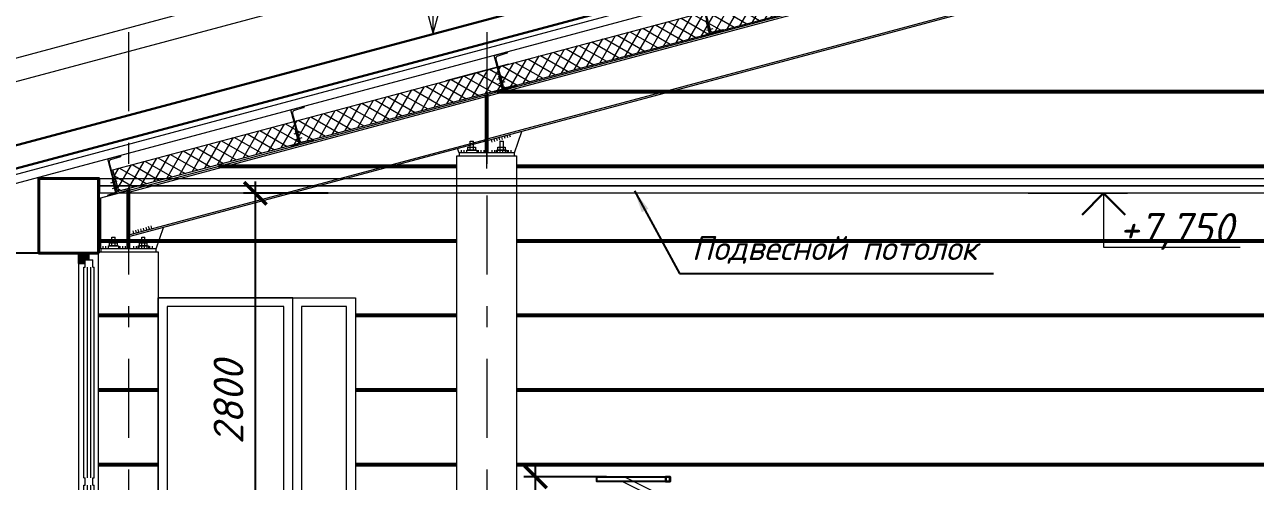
# Model space of a CAD drawing. Header units: millimetres. Extents: x -6419137 to 687965, y -598396 to 179722.
# Drawn here: x 638404 to 646647, y 85840 to 88900 of the extents above; entities that cross this region are included whole.
import ezdxf
from ezdxf.enums import TextEntityAlignment as Align

# ---------------------------------------------------------------- set-up
doc = ezdxf.new("R2010")
doc.units = ezdxf.units.MM
doc.header["$MEASUREMENT"] = 0
doc.linetypes.add('CENTER', pattern=[2, 1.25, -0.25, 0.25, -0.25])
doc.linetypes.add('Штрихштриховая', pattern=[10936.110735, 5291.666508, -2116.666555, 1411.111116, -2116.666555])
for name, color, linetype, lineweight in [('k_ Металл', 5, 'Continuous', 40), ('Арматура', 72, 'Continuous', 50), ('Двери ArchiCAD', 7, 'Continuous', 0), ('лестницы_Ном._пера__96', 7, 'Continuous', 13), ('Окна ArchiCAD_Ном._пера__96', 7, 'Continuous', 5), ('оси_Ном._пера__96', 7, 'Continuous', 5), ('отделка', 220, 'Continuous', 0), ('стены наруж_Ном._пера__99', 7, 'Continuous', 40), ('текст_Ном._пера__1', 7, 'Continuous', 25), ('текст_Ном._пера__96', 7, 'Continuous', 5), ('чертеж_Ном._пера__91', 250, 'Continuous', 5), ('чертеж_Ном._пера__96', 7, 'Continuous', 13), ('чертеж_Ном._пера__98', 7, 'Continuous', 35), ('Штриховка', 7, 'Continuous', 5)]:
    doc.layers.add(name, color=color, linetype=linetype, lineweight=lineweight)
doc.layers.add('Конструкции', color=7, linetype='Continuous', lineweight=5, true_color=0x0000e6)
for name, color, linetype in [('крыша', 7, 'Continuous'), ('Окна ArchiCAD', 7, 'Continuous'), ('оси', 7, 'Continuous'), ('размеры', 7, 'Continuous'), ('текст', 7, 'Continuous'), ('чертеж', 7, 'Continuous')]:
    doc.layers.add(name, color=color, linetype=linetype)
doc.styles.get("Standard").update_dxf_attribs({"font": 'isocpeui.ttf'})
doc.styles.add('СГЕНЕРИР_СТИЛЬ_1', font='gost_2_304-81_type.ttf')
doc.dimstyles.get("Standard").update_dxf_attribs({"dimtxt": 150, "dimasz": 100, "dimexe": 100, "dimexo": 100, "dimgap": 80, "dimtad": 1, "dimtoh": 1, "dimdec": 0, "dimzin": 0, "dimdsep": 46, "dimtxsty": 'Standard', "dimblk": 'ARCHTICK', "dimblk2": 'ARCHTICK', "dimcen": 0.09, "dimdle": 100, "dimadec": 0, "dimazin": 0, "dimtfac": 1, "dimtdec": 0, "dimtofl": 0, "dimtmove": 0, "dimatfit": 3, "dimfxl": 1, "dimtolj": 1, "dimtzin": 0, "dimarcsym": 0})
doc.dimstyles.new('STEP', dxfattribs={"dimtxt": 200, "dimasz": 150, "dimexe": 80, "dimexo": 80, "dimgap": 80, "dimtad": 1, "dimdec": 0, "dimzin": 0, "dimdsep": 46, "dimtxsty": 'Standard', "dimblk": 'ARCHTICK', "dimcen": 150, "dimdle": 80, "dimadec": 0, "dimazin": 0, "dimtfac": 1, "dimtdec": 0, "dimtofl": 0, "dimtmove": 1, "dimatfit": 3, "dimfxl": 1, "dimtolj": 1, "dimtzin": 0, "dimarcsym": 0})

# ---------------------------------------------------------------- blocks, each defined once
blk = doc.blocks.new('Стандартный маркер сетки[17]_3', base_point=(114347.3, 2539.6))
at = {"layer": 'оси_Ном._пера__96', "linetype": 'Штрихштриховая', "ltscale": 0.1}
blk.add_line((114347.3, 8601.8), (114347.3, -2142), dxfattribs=at)
at = {"layer": 'оси_Ном._пера__96', "style": 'СГЕНЕРИР_СТИЛЬ_1'}
blk.add_attdef('AC_MarkerText_1', text='', height=350, rotation=360, dxfattribs=at).set_placement((114208.2, -3811.7), align=Align.BOTTOM_LEFT)
blk = doc.blocks.new('Линия_3_3', base_point=(116811.5, 8232.6))
at = {"layer": 'текст_Ном._пера__96', "linetype": 'Continuous'}
for q in [(116811.5, 11413.2), (116761.5, 8419.2), (116861.5, 8419.2)]:
    blk.add_line((116811.5, 8232.6), q, dxfattribs=at)
blk = doc.blocks.new('_ArchTick')
at = {"color": 0, "linetype": 'ByBlock', "const_width": 0.15}
blk.add_lwpolyline([(-0.5, -0.5), (0.5, 0.5)], dxfattribs=at)
blk = doc.blocks.new('*D817')
at = {"color": 0, "lineweight": -2, "transparency": 16777216}
for p, q in [((-3434.3, 2987.7), (-3434.3, 4047.7)), ((-2958.7, 3967.7), (-3514.3, 3967.7)), ((-2958.7, 3067.7), (-3514.3, 3067.7))]:
    blk.add_line(p, q, dxfattribs=at)
at = {"layer": 'Defpoints', "color": 0, "transparency": 16777216}
for p in [(-3434.3, 3967.7), (-2908.7, 3967.7), (-2908.7, 3067.7)]:
    blk.add_point(p, dxfattribs=at)
at = {"color": 0, "lineweight": -2, "transparency": 16777216, "xscale": 150, "yscale": 150, "zscale": 150}
for p, rotation in [((-3434.3, 3967.7), 90), ((-3434.3, 3067.7), 270)]:
    blk.add_blockref('_ArchTick', p, dxfattribs=dict(at, rotation=rotation))
at = {"color": 0, "transparency": 16777216, "insert": (-3614.3, 3517.7), "char_height": 200, "attachment_point": 5, "rotation": 90}
blk.add_mtext('\\A1;900', dxfattribs=at)
blk = doc.blocks.new('Элемент разреза_21_1')
at = {"layer": 'Окна ArchiCAD_Ном._пера__96', "linetype": 'Continuous', "true_color": 0x33ccff}
for points in [[(63482.2, 7305), (63482.2, 7350), (63412.2, 7350), (63412.2, 7280), (63457.2, 7280), (63457.2, 7305)], [(63457.2, 5020), (63412.2, 5020), (63412.2, 4950), (63482.2, 4950), (63482.2, 4995), (63457.2, 4995)]]:
    blk.add_hatch(color=140, dxfattribs=at).paths.add_polyline_path(points)
at = {"layer": 'Окна ArchiCAD_Ном._пера__96', "linetype": 'Continuous'}
for p, q in [((63412.2, 7350), (63412.2, 5020)), ((63545.7, 4950), (63545.7, 7350))]:
    blk.add_line(p, q, dxfattribs=at)
at = {"layer": 'Окна ArchiCAD_Ном._пера__96', "color": 140, "linetype": 'Continuous', "true_color": 0x33ccff}
for p, q in [((63412.2, 7350), (63482.2, 7350)), ((63412.2, 7280), (63412.2, 7350)), ((63482.2, 7305), (63482.2, 7350)), ((63412.2, 7280), (63457.2, 7280)), ((63447.2, 7255), (63457.2, 7255)), ((63447.2, 5845), (63447.2, 7255)), ((63457.2, 7255), (63457.2, 7305)), ((63457.2, 7305), (63507.2, 7305)), ((63457.2, 7280), (63457.2, 7305)), ((63457.2, 7305), (63482.2, 7305)), ((63472.2, 5845), (63472.2, 7255)), ((63492.2, 7255), (63492.2, 5845)), ((63507.2, 7255), (63507.2, 7305)), ((63507.2, 7255), (63517.2, 7255)), ((63517.2, 5845), (63517.2, 7255)), ((63447.2, 5845), (63457.2, 5845)), ((63447.2, 5795), (63457.2, 5795)), ((63447.2, 5045), (63447.2, 5795)), ((63457.2, 5795), (63457.2, 5845)), ((63472.2, 5045), (63472.2, 5795)), ((63492.2, 5795), (63492.2, 5045)), ((63507.2, 5795), (63507.2, 5845)), ((63507.2, 5845), (63517.2, 5845)), ((63507.2, 5795), (63517.2, 5795)), ((63517.2, 5045), (63517.2, 5795)), ((63447.2, 5045), (63457.2, 5045)), ((63457.2, 4995), (63457.2, 5045)), ((63507.2, 4995), (63507.2, 5045)), ((63507.2, 5045), (63517.2, 5045)), ((63412.2, 5020), (63457.2, 5020)), ((63412.2, 4950), (63412.2, 5020)), ((63457.2, 4995), (63457.2, 5020)), ((63457.2, 4995), (63507.2, 4995)), ((63457.2, 4995), (63482.2, 4995)), ((63482.2, 4950), (63482.2, 4995))]:
    blk.add_line(p, q, dxfattribs=at)
at = {"layer": 'Окна ArchiCAD_Ном._пера__96', "linetype": 'Continuous'}
blk.add_lwpolyline([(63545.7, 7350), (63412.2, 7350)], dxfattribs=at)
blk = doc.blocks.new('*D827')
at = {"layer": 'Defpoints', "color": 0, "transparency": 16777216}
for p in [(637620.4, 87369.8), (638774.4, 87369.8), (638315.6, 84969.8)]:
    blk.add_point(p, dxfattribs=at)
at = {"layer": 'размеры', "color": 0, "lineweight": -2, "transparency": 16777216}
for p, q in [((638724.4, 87369.8), (637540.4, 87369.8)), ((637620.4, 84889.8), (637620.4, 87449.8)), ((638265.6, 84969.8), (637540.4, 84969.8))]:
    blk.add_line(p, q, dxfattribs=at)
at = {"layer": 'размеры', "color": 0, "lineweight": -2, "transparency": 16777216, "xscale": 150, "yscale": 150, "zscale": 150}
for p, rotation in [((637620.4, 87369.8), 90), ((637620.4, 84969.8), 270)]:
    blk.add_blockref('_ArchTick', p, dxfattribs=dict(at, rotation=rotation))
at = {"layer": 'размеры', "color": 0, "transparency": 16777216, "insert": (637440.4, 86169.8), "char_height": 200, "attachment_point": 5, "rotation": 90}
blk.add_mtext('\\A1;2400', dxfattribs=at)
blk = doc.blocks.new('*D829')
at = {"layer": 'Defpoints', "color": 0, "transparency": 16777216}
for p in [(639949.5, 87769.8), (640486.3, 87769.8), (639828.4, 84969.8)]:
    blk.add_point(p, dxfattribs=at)
at = {"layer": 'размеры', "color": 0, "lineweight": -2, "transparency": 16777216}
for p, q in [((639949.5, 84889.8), (639949.5, 87849.8)), ((640436.3, 87769.8), (639869.5, 87769.8)), ((639878.4, 84969.8), (640029.5, 84969.8))]:
    blk.add_line(p, q, dxfattribs=at)
at = {"layer": 'размеры', "color": 0, "lineweight": -2, "transparency": 16777216, "xscale": 150, "yscale": 150, "zscale": 150}
for p, rotation in [((639949.5, 87769.8), 90), ((639949.5, 84969.8), 270)]:
    blk.add_blockref('_ArchTick', p, dxfattribs=dict(at, rotation=rotation))
at = {"layer": 'размеры', "color": 0, "transparency": 16777216, "insert": (639769.5, 86369.8), "char_height": 200, "attachment_point": 5, "rotation": 90}
blk.add_mtext('\\A1;2800', dxfattribs=at)
blk = doc.blocks.new('Отметка высоты (ГОСТ)[26]_3', base_point=(115341, -142))
at = {"layer": 'чертеж_Ном._пера__91', "linetype": 'Continuous'}
for p, q in [((115341, -142), (115341, 308)), ((115341, 308), (116483, 308)), ((114709, -142), (115541, -142))]:
    blk.add_line(p, q, dxfattribs=at)
at = {"layer": 'чертеж_Ном._пера__98', "linetype": 'Continuous', "lineweight": 30}
for q in [(115161, 38), (115521, 38)]:
    blk.add_line((115341, -142), q, dxfattribs=at)
blk = doc.blocks.new('*U591')
for points in [[(0, -0.5), (0, 0.5)], [(1, -0.5), (1, 0.5)], [(2, -0.5), (2, 0.5)], [(3, -0.5), (3, 0.5)], [(4, -0.5), (4, 0.5)], [(5, -0.5), (5, 0.5)], [(6, -0.5), (6, 0.5)], [(7, -0.5), (7, 0.5)]]:
    blk.add_lwpolyline(points)
blk = doc.blocks.new('*U594')
for points in [[(0, -0.5), (0, 0.5)], [(1, -0.5), (1, 0.5)], [(2, -0.5), (2, 0.5)], [(3, -0.5), (3, 0.5)], [(4, -0.5), (4, 0.5)], [(5, -0.5), (5, 0.5)], [(6, -0.5), (6, 0.5)], [(7, -0.5), (7, 0.5)]]:
    blk.add_lwpolyline(points)
blk = doc.blocks.new('*U590')
for points in [[(0, -0.5), (0, 0.5)], [(1, -0.5), (1, 0.5)], [(2, -0.5), (2, 0.5)]]:
    blk.add_lwpolyline(points)
blk = doc.blocks.new('*U592')
for points in [[(0, -0.5), (0, 0.5)], [(1, -0.5), (1, 0.5)]]:
    blk.add_lwpolyline(points)
blk = doc.blocks.new('*U595')
for p, q in [((0, 0), (0, 240)), ((0, 240), (90, 240)), ((5.6, 22), (5.6, 218)), ((86.2, 231.8), (15.6, 228.5)), ((90, 240), (90, 235.8)), ((90, 0), (0, 0)), ((86.2, 8.2), (15.6, 11.5)), ((90, 4.2), (90, 0))]:
    blk.add_line(p, q)
for centre, radius, start, end in [((16.1, 218), 10.5, 92.70236, 180), ((86, 235.8), 4, 272.70236, 360), ((16.1, 22), 10.5, 180, 267.29764), ((86, 4.2), 4, 0, 87.29764)]:
    blk.add_arc(centre, radius, start, end)
blk = doc.blocks.new('*U593')
at = {"color": 0, "linetype": 'ByBlock', "lineweight": -2}
for p, q in [((-6, 16), (-6, 96.7)), ((0, 100), (-2.7, 100)), ((0, 0), (0, 100)), ((-63, 0), (-63, 2.7)), ((-63, 0), (0, 0)), ((-59.7, 6), (-16, 6))]:
    blk.add_line(p, q, dxfattribs=at)
for centre, radius, start, end in [((-2.7, 96.7), 3.3, 89.04503, 179.97781), ((-59.7, 2.7), 3.3, 90, 180), ((-16, 16), 10, 270, 0)]:
    blk.add_arc(centre, radius, start, end, dxfattribs=at)
blk = doc.blocks.new('A$C428040DE')
at = {"layer": 'Штриховка', "lineweight": 0}
h = blk.add_hatch(dxfattribs=at)
h.set_pattern_fill('ANSI37', color=52, scale=500, angle=105)
h.set_pattern_definition([(150, (-131822.28, -124100.3), (-31.25, -54.126588), []), (240, (-131822.28, -124100.3), (54.126588, -31.25), [])])
h.paths.add_polyline_path([(680, 903.1), (680, 1059.2), (-7413.9, -1102.1), (-7374.5, -1245.5), (-5316.9, -698)])
h.paths.add_polyline_path([(913.1, 1121.4), (913.1, 965.3), (1090.1, 1012.6), (1090.1, 1168.7)])
at = {"layer": 'k_ Металл', "lineweight": 0}
for points in [[(-3395.6, -157.3), (-3438.8, -170)], [(-4798.5, -485), (-4841.6, -497.7)], [(-4788.7, -513.9), (-4831.9, -526.6)], [(-6159.8, -849.7), (-6203, -862.4)], [(-6147.6, -887.8), (-6190.8, -900.5)]]:
    blk.add_lwpolyline(points, dxfattribs=at)
at = {"layer": 'Конструкции', "linetype": 'Continuous', "lineweight": 0, "ltscale": 5}
for p, q in [((1090.1, 996.5), (-4900.9, -609.1)), ((1090.1, 710), (-4900.9, -895.6)), ((1090.1, 699.6), (-4900.9, -905.9)), ((-4918.9, -614), (-7300.9, -1252.4)), ((-4918.9, -900.4), (-7300.9, -1538.7)), ((-4918.9, -910.7), (-7300.9, -1549.1))]:
    blk.add_line(p, q, dxfattribs=at)
at = {"layer": 'Конструкции', "lineweight": 0}
for p, q in [((-4918.9, -989.6), (-4918.9, -599.9)), ((-4909.9, -989.6), (-4909.9, -597.2)), ((-4900.9, -989.6), (-4900.9, -594.7)), ((-5021, -969.6), (-5021, -909.6)), ((-5021, -909.6), (-4998.8, -909.6)), ((-4998.8, -969.6), (-4998.8, -909.6)), ((-4821, -969.6), (-4821, -909.6)), ((-4821, -909.6), (-4798.8, -909.6)), ((-4798.8, -969.6), (-4798.8, -909.6)), ((-7318.9, -1632.3), (-7318.9, -1242.9)), ((-7309.9, -1632.3), (-7309.9, -1240.5)), ((-7300.9, -1632.3), (-7300.9, -1238.1)), ((-7421, -1612.3), (-7421, -1552.3)), ((-7421, -1552.3), (-7398.8, -1552.3)), ((-7398.8, -1612.3), (-7398.8, -1552.3)), ((-7221, -1612.3), (-7221, -1552.3)), ((-7221, -1552.3), (-7198.8, -1552.3)), ((-7198.8, -1612.3), (-7198.8, -1552.3))]:
    blk.add_line(p, q, dxfattribs=at)
at = {"layer": 'Конструкции', "linetype": 'Continuous', "lineweight": 0, "ltscale": 5}
blk.add_lwpolyline([(1090.1, 1259.3), (-8093.9, -1201.9), (-8109.4, -1143.9), (1090.1, 1321.4)], dxfattribs=at)
at = {"layer": 'Конструкции', "lineweight": 0}
for points in [[(-7495, -1632.3), (-7495, -1290.1), (1090.1, 1010.7)], [(-4724.8, -989.6), (-4674.7, -845.2)], [(-5095, -989.6), (-5105.1, -960.6)], [(-7387.4, -1178.3), (-7430.6, -1191)], [(-7375.2, -1216.4), (-7418.4, -1229.1)], [(-7124.8, -1632.3), (-7074.9, -1488.5)]]:
    blk.add_lwpolyline(points, dxfattribs=at)
for points in [[(-4975.9, -989.6), (-5043.9, -989.6), (-5043.9, -969.6), (-4975.9, -969.6)], [(-4985.9, -969.6), (-5035.9, -969.6), (-5035.9, -949.6), (-4985.9, -949.6)], [(-4775.9, -989.6), (-4843.9, -989.6), (-4843.9, -969.6), (-4775.9, -969.6)], [(-4785.9, -969.6), (-4835.9, -969.6), (-4835.9, -949.6), (-4785.9, -949.6)], [(-5095, -1009.6), (-4724.8, -1009.6), (-4724.8, -989.6), (-5095, -989.6)], [(-7495, -1652.3), (-7124.8, -1652.3), (-7124.8, -1632.3), (-7495, -1632.3)], [(-7375.9, -1632.3), (-7443.9, -1632.3), (-7443.9, -1612.3), (-7375.9, -1612.3)], [(-7385.9, -1612.3), (-7435.9, -1612.3), (-7435.9, -1592.3), (-7385.9, -1592.3)], [(-7175.9, -1632.3), (-7243.9, -1632.3), (-7243.9, -1612.3), (-7175.9, -1612.3)], [(-7185.9, -1612.3), (-7235.9, -1612.3), (-7235.9, -1592.3), (-7185.9, -1592.3)]]:
    blk.add_lwpolyline(points, close=True, dxfattribs=at)
at = {"layer": 'крыша', "color": 32, "lineweight": 9, "true_color": 0xb35900}
blk.add_lwpolyline([(-8172.6, -539.6), (935.6, 1897.9), (935.6, 2064.4), (-8211.4, -394.7), (-8172.6, -539.6)], dxfattribs=at)
at = {"layer": 'крыша', "color": 32, "lineweight": 30, "true_color": 0xb35900}
blk.add_lwpolyline([(-8172.5, -1123.3), (578.4, 1212.8), (578.4, 1369.2), (-8211.3, -977.9), (-8172.5, -1123.3)], dxfattribs=at)
at = {"layer": 'Штриховка', "color": 52, "lineweight": 0}
blk.add_lwpolyline([(-5314.6, -698), (-7374.5, -1245.5), (-7413.9, -1102.1), (1090.1, 1168.5), (1090.1, 1012.8), (-5316.6, -698)], dxfattribs=at)
at = {"layer": 'k_ Металл', "lineweight": 0, "rotation": 15}
for p in [(-3409.9, -195.2), (-4797.7, -567.3), (-6159.1, -932.1)]:
    blk.add_blockref('*U593', p, dxfattribs=at)
at = {"layer": 'Конструкции', "lineweight": 0, "rotation": 15}
for name, p in [('*U595', (-3409.9, -195.2)), ('*U595', (-4797.7, -567.3)), ('*U595', (-6159.1, -932.1)), ('*U595', (-7386.6, -1260.7)), ('*U593', (-7386.6, -1260.7))]:
    blk.add_blockref(name, p, dxfattribs=at)
at = {"layer": 'Конструкции', "lineweight": 0, "xscale": 18, "yscale": 18, "zscale": 18, "rotation": 15.22253172593851}
for p in [(-4876, -908.4), (-7276, -1520.1)]:
    blk.add_blockref('*U591', p, dxfattribs=at)
at = {"layer": 'Конструкции', "lineweight": 0, "xscale": 18, "yscale": 18, "zscale": 18}
for name, p in [('*U592', (-5079.2, -980.6)), ('*U590', (-4964.4, -980.6)), ('*U594', (-4873.4, -980.6)), ('*U592', (-7479.2, -1623.3)), ('*U590', (-7364.4, -1623.3)), ('*U594', (-7273.4, -1623.3))]:
    blk.add_blockref(name, p, dxfattribs=at)
blk = doc.blocks.new('A$C381E31AD')
for points in [[(-3023.9, 3968.2), (-2534.1, 3968.2), (-2534.1, 3937), (-3023.9, 3937)], [(-2534.1, 3968.2), (-2565, 3968.2), (-2565, 3937), (-2534.1, 3937)], [(-2536.3, 3966), (-2562.8, 3966), (-2562.8, 3939.2), (-2536.3, 3939.2)]]:
    blk.add_lwpolyline(points, close=True)
at = {"layer": 'лестницы_Ном._пера__96', "linetype": 'Continuous'}
blk.add_lwpolyline([(758.6, 2168.2), (-2841.4, 3968.2), (-3023.9, 3968.2), (-3023.9, 3937), (-2853.1, 3937), (743.8, 2138.6)], dxfattribs=at)
dim = blk.add_linear_dim(base=(-3434.3, 3967.7), p1=(-2908.7, 3067.7), p2=(-2908.7, 3967.7), angle=90, dimstyle='Standard', override={"dimtxt": 200, "dimasz": 150, "dimexe": 80, "dimexo": 50, "dimgap": 80, "dimtad": 1, "dimtih": 0, "dimdec": 0, "dimblk": 'ArchTick', "dimdle": 80, "dimtdec": 0, "dimtmove": 1})
dim.commit()
dim.dimension.update_dxf_attribs({"geometry": '*D817', "text_midpoint": (-3614.3, 3517.7)})

msp = doc.modelspace()

# ---------------------------------------------------------------- linework, layer by layer
at = {"layer": 'Арматура', "lineweight": 53}
for points in [[(641569.1, 88450.8), (647299.4, 88450.8)], [(639703.3, 87950.8), (641299.4, 87950.8)], [(641699.4, 87950.8), (647299.4, 87950.8)], [(638899.4, 87450.8), (641299.4, 87450.8)], [(641699.4, 87450.8), (647299.4, 87450.8)], [(639299.4, 86950.8), (638899.4, 86950.8)], [(641299.4, 86950.8), (640619.4, 86950.8)], [(647299.4, 86950.8), (641699.4, 86950.8)], [(639299.4, 86450.8), (638899.4, 86450.8)], [(641299.4, 86450.8), (640619.4, 86450.8)], [(647299.4, 86450.8), (641699.4, 86450.8)], [(639299.4, 85950.8), (638899.4, 85950.8)], [(641299.4, 85950.8), (640619.4, 85950.8)], [(647299.4, 85950.8), (641699.4, 85950.8)]]:
    msp.add_lwpolyline(points, dxfattribs=at)
at = {"layer": 'Двери ArchiCAD'}
msp.add_lwpolyline([(639299.4, 84969.8), (639299.4, 87069.8), (640619.4, 87069.8), (640619.4, 84969.8), (639299.4, 84969.8)], dxfattribs=at)
for points in [[(640199.7, 87069.8), (639299.4, 87069.8), (639299.4, 84969.8), (640199.7, 84969.8)], [(640140.8, 87010.9), (639358.4, 87010.9), (639358.4, 85478.8), (640140.8, 85478.8)], [(640560.5, 87010.9), (640259.7, 87010.9), (640259.7, 85478.8), (640560.5, 85478.8)]]:
    msp.add_lwpolyline(points, close=True, dxfattribs=at)
at = {"layer": 'Конструкции', "color": 5}
msp.add_lwpolyline([(641499.4, 87936.2), (641499.4, 88246.8)], dxfattribs=at)
at = {"layer": 'Конструкции'}
for points in [[(641699.4, 84973.3), (641299.4, 84973.3), (641299.4, 88019.8), (641699.4, 88019.8)], [(639299.4, 84950.8), (638899.4, 84950.8), (638899.4, 87376.8), (639299.4, 87376.8)]]:
    msp.add_lwpolyline(points, close=True, dxfattribs=at)
at = {"layer": 'отделка'}
msp.add_lwpolyline([(641643.9, 88634.4), (641225.3, 88522.6)], dxfattribs=at)
at = {"layer": 'отделка', "color": 0}
msp.add_lwpolyline([(638909, 87869.8), (647419.4, 87869.8), (647419.4, 87819.8), (638909, 87819.8)], close=True, dxfattribs=at)
at = {"layer": 'отделка', "color": 253, "true_color": 0xa3a3a3}
msp.add_lwpolyline([(638909, 87819.8), (647419.4, 87819.8), (647419.4, 87769.8), (638909, 87769.8)], close=True, dxfattribs=at)
at = {"layer": 'стены наруж_Ном._пера__99'}
msp.add_lwpolyline([(638899.4, 87369.8), (638499.4, 87369.8), (638499.4, 87869.2), (638899.4, 87869.2)], close=True, dxfattribs=at)

# ---------------------------------------------------------------- block references
at = {"layer": 'крыша'}
msp.add_blockref('A$C428040DE', (646409.3, 89029.5), dxfattribs=at)
at = {"layer": 'Окна ArchiCAD'}
msp.add_blockref('Элемент разреза_21_1', (575353.7, 80019.8), dxfattribs=at)
at = {"layer": 'оси', "color": 251, "linetype": 'Continuous', "lineweight": 13}
for p in [(639099.4, 82786.6), (641499.4, 82786.6)]:
    msp.add_blockref('Стандартный маркер сетки[17]_3', p, dxfattribs=at)
at = {"layer": 'размеры'}
msp.add_blockref('A$C381E31AD', (645260.8, 81902.1), dxfattribs=at)
at = {"layer": 'текст', "linetype": 'Continuous'}
msp.add_blockref('Линия_3_3', (641141, 88841.8), dxfattribs=at)
at = {"layer": 'чертеж', "linetype": 'Continuous', "xscale": -0.8, "yscale": 0.8, "zscale": 0.8, "rotation": 180}
msp.add_blockref('Отметка высоты (ГОСТ)[26]_3', (645630.6, 87769.8), dxfattribs=at)

# ---------------------------------------------------------------- texts
at = {"layer": 'текст_Ном._пера__1', "linetype": 'CENTER', "ltscale": 1000, "insert": (642872.1, 87297.4), "char_height": 160, "attachment_point": 7}
msp.add_mtext('Подвесной потолок', dxfattribs=at)
at = {"layer": 'чертеж_Ном._пера__96', "insert": (646499.6, 87390.9), "char_height": 200, "attachment_point": 9}
msp.add_mtext('+7,750', dxfattribs=at)

# ---------------------------------------------------------------- dimensions: what is measured, and where the dimension line sits
at = {"layer": 'размеры'}
for base, p1, p2, picture, middle in [((639949.5, 87769.8), (639828.4, 84969.8), (640486.3, 87769.8), '*D829', (639769.5, 86369.8)), ((637620.4, 87369.8), (638315.6, 84969.8), (638774.4, 87369.8), '*D827', (637440.4, 86169.8))]:
    dim = msp.add_linear_dim(base=base, p1=p1, p2=p2, angle=90, dimstyle='Standard', override={"dimtxt": 200, "dimasz": 150, "dimexe": 80, "dimexo": 50, "dimgap": 80, "dimtad": 1, "dimtih": 0, "dimdec": 0, "dimblk": 'ArchTick', "dimdle": 80, "dimtdec": 0, "dimtmove": 1}, dxfattribs=at)
    dim.commit()
    dim.dimension.update_dxf_attribs({"geometry": picture, "text_midpoint": middle})

# ---------------------------------------------------------------- leaders
at = {"layer": 'текст_Ном._пера__1'}
msp.add_leader([(642488, 87786.6), (642790.1, 87232.1), (644892.8, 87232.1)], dimstyle='STEP', override={"dimgap": 80, "dimtad": 0}, dxfattribs=at)

doc.saveas('drawing.dxf')
